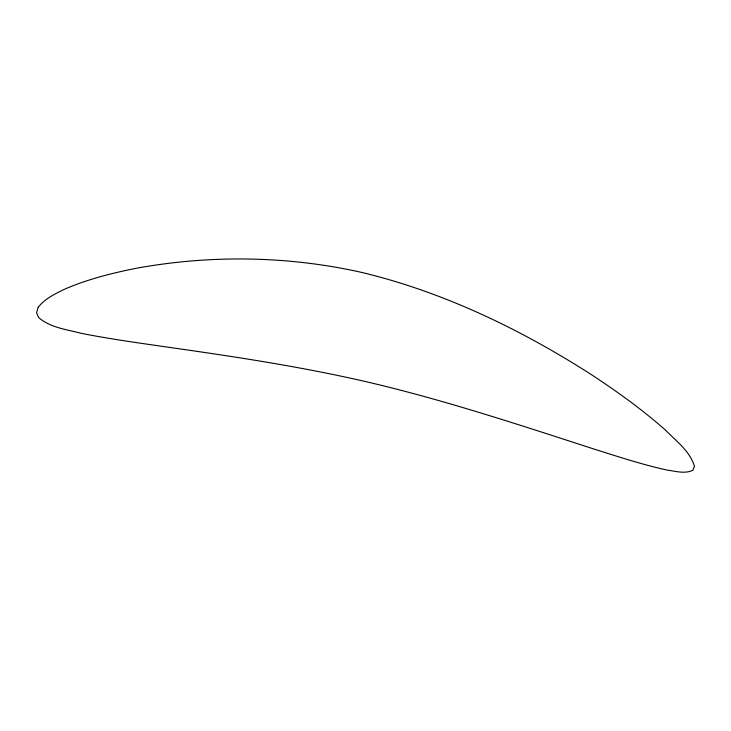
<?xml version="1.0" encoding="UTF-8"?>
<svg xmlns="http://www.w3.org/2000/svg" width="731" height="731" viewBox="0 0 731 731"><rect width="100%" height="100%" fill="white"/><g stroke="black" fill="none" stroke-linecap="round" stroke-linejoin="round"><path stroke-width="1.1" d="M38.186 307.358L36.55 312.74L38.688 317.61C50.402 327.607 66.503 329.498 80.922 333.235C108.901 338.837 137.181 342.72 165.407 346.823C233.335 356.454 301.282 366.642 368.159 382.167C444.485 400.067 518.964 424.729 593.481 448.889C617.85 456.573 642.174 464.596 667.156 470.088C675.554 471.166 684.719 474.154 692.814 470.271L694.45 466.287C689.845 450.954 675.965 440.875 665.21 429.883C641.681 409.086 616.078 390.793 589.826 373.614C519.805 328.959 443.818 292.327 362.841 272.681C289.065 255.941 211.944 254.671 137.519 268.049C112.391 272.965 87.364 279.224 63.844 289.531C54.533 294.2 44.646 298.842 38.186 307.358"/></g></svg>
